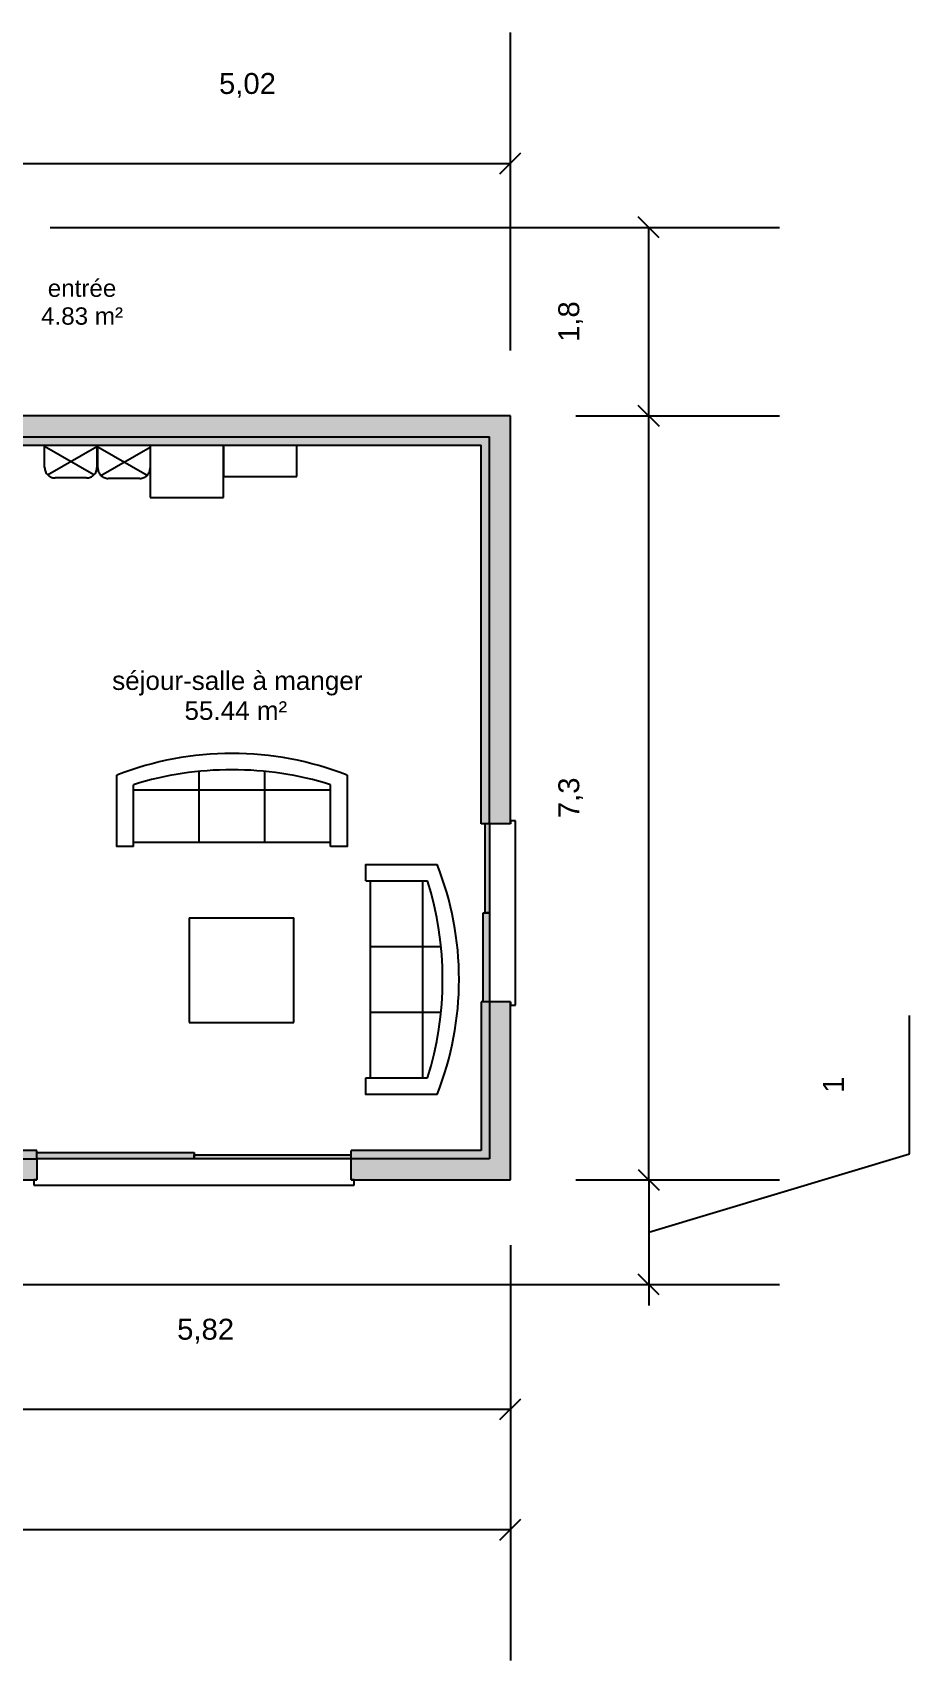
# Model space of a CAD drawing. Header units: millimetres. Extents: x 2748.1 to 2767.3, y 1296.2 to 1311.7.
# Drawn here: x 2758.97 to 2767.34, y 1296.17 to 1311.73 of the extents above; entities that cross this region are included whole.
import ezdxf

# ---------------------------------------------------------------- set-up
doc = ezdxf.new("R2010")
doc.units = ezdxf.units.MM
doc.linetypes.add('ACAD_ISO03W100', pattern=[30, 12, -18])
for name, color, linetype in [('Cotations', 215, 'Continuous'), ('Fenêtres', 140, 'Continuous'), ('Immobiliers', 11, 'Continuous'), ('Murs', 7, 'Continuous')]:
    doc.layers.add(name, color=color, linetype=linetype)
doc.styles.get("Standard").update_dxf_attribs({"font": 'arial.ttf'})
doc.dimstyles.new('Annotative', dxfattribs={"dimscale": 0, "dimtxt": 0.2, "dimasz": 0.2, "dimexe": 1.25, "dimexo": 0.625, "dimtad": 1, "dimtxsty": 'Standard', "dimblk": 'OBLIQUE', "dimcen": 0.2, "dimadec": 0, "dimazin": 0, "dimtfac": 1, "dimtmove": 0, "dimatfit": 3, "dimldrblk": 'OBLIQUE', "dimfxl": 1, "dimarcsym": 0})

# ---------------------------------------------------------------- blocks, each defined once
blk = doc.blocks.new('Sofa - Roundback 7 ft.')
at = {"linetype": 'Continuous'}
for p, q in [((-36.000027, -34), (-36.000027, -11.4696)), ((-12.00002, -32.4421), (-12.00003, -6.5971)), ((11.99997, -32.4421), (11.99998, -6.5971)), ((35.99998, -34), (35.99998, -11.4696)), ((-35.999844, -13.3819), (35.9998, -13.3819)), ((-36.000027, -32.4421), (35.99998, -32.4421))]:
    blk.add_line(p, q, dxfattribs=at)
for points in [[(-36.000027, -34), (-42.000027, -34), (-42.000027, -8)], [(41.99998, -8), (41.99998, -34), (35.99998, -34)]]:
    blk.add_lwpolyline(points, dxfattribs=at)
for centre, radius, start, end in [((0, -114.25), 114.25, 68.43141, 111.5686), ((-0.00001, -127.1968), 121.1968, 72.72033, 107.2797)]:
    blk.add_arc(centre, radius, start, end, dxfattribs=at)
blk = doc.blocks.new('_Oblique')
at = {"color": 0, "linetype": 'ByBlock', "lineweight": -2}
blk.add_line((-0.5, -0.5), (0.5, 0.5), dxfattribs=at)
blk = doc.blocks.new('*D11')
at = {"layer": 'Cotations', "color": 0, "lineweight": -2, "transparency": 16777216}
for p, q in [((2758.512, 1310.491), (2758.512, 1311.728)), ((2763.532, 1308.691), (2763.532, 1311.728)), ((2758.512, 1310.478), (2763.532, 1310.478))]:
    blk.add_line(p, q, dxfattribs=at)
at = {"layer": 'Defpoints', "color": 0, "transparency": 16777216}
for p in [(2763.532, 1310.478), (2758.512, 1309.866), (2763.532, 1308.066)]:
    blk.add_point(p, dxfattribs=at)
at = {"layer": 'Cotations', "color": 0, "lineweight": -2, "transparency": 16777216, "xscale": 0.2, "yscale": 0.2, "zscale": 0.2, "rotation": 180}
blk.add_blockref('_Oblique', (2758.512, 1310.478), dxfattribs=at)
at = {"layer": 'Cotations', "color": 0, "lineweight": -2, "transparency": 16777216, "xscale": 0.2, "yscale": 0.2, "zscale": 0.2}
blk.add_blockref('_Oblique', (2763.532, 1310.478), dxfattribs=at)
at = {"layer": 'Cotations', "color": 0, "transparency": 16777216, "insert": (2761.022, 1311.223), "char_height": 0.2, "attachment_point": 5}
blk.add_mtext('5,02', dxfattribs=at)
blk = doc.blocks.new('*D12')
at = {"layer": 'Cotations', "color": 0, "lineweight": -2, "transparency": 16777216}
for p, q in [((2764.157, 1308.066), (2766.103, 1308.066)), ((2764.853, 1300.766), (2764.853, 1308.066)), ((2764.157, 1300.766), (2766.103, 1300.766))]:
    blk.add_line(p, q, dxfattribs=at)
at = {"layer": 'Defpoints', "color": 0, "transparency": 16777216}
for p in [(2763.532, 1308.066), (2764.853, 1308.066), (2763.532, 1300.766)]:
    blk.add_point(p, dxfattribs=at)
at = {"layer": 'Cotations', "color": 0, "lineweight": -2, "transparency": 16777216, "xscale": 0.2, "yscale": 0.2, "zscale": 0.2}
for p, rotation in [((2764.853, 1308.066), 90), ((2764.853, 1300.766), 270)]:
    blk.add_blockref('_Oblique', p, dxfattribs=dict(at, rotation=rotation))
at = {"layer": 'Cotations', "color": 0, "transparency": 16777216, "insert": (2764.108, 1304.416), "char_height": 0.2, "attachment_point": 5, "rotation": 90}
blk.add_mtext('7,3', dxfattribs=at)
blk = doc.blocks.new('*D13')
at = {"layer": 'Cotations', "color": 0, "lineweight": -2, "transparency": 16777216}
for p, q in [((2759.137, 1309.866), (2766.103, 1309.866)), ((2764.853, 1308.066), (2764.853, 1309.866)), ((2764.157, 1308.066), (2766.103, 1308.066))]:
    blk.add_line(p, q, dxfattribs=at)
at = {"layer": 'Defpoints', "color": 0, "transparency": 16777216}
for p in [(2758.512, 1309.866), (2764.853, 1309.866), (2763.532, 1308.066)]:
    blk.add_point(p, dxfattribs=at)
at = {"layer": 'Cotations', "color": 0, "lineweight": -2, "transparency": 16777216, "xscale": 0.2, "yscale": 0.2, "zscale": 0.2}
for p, rotation in [((2764.853, 1309.866), 90), ((2764.853, 1308.066), 270)]:
    blk.add_blockref('_Oblique', p, dxfattribs=dict(at, rotation=rotation))
at = {"layer": 'Cotations', "color": 0, "transparency": 16777216, "insert": (2764.108, 1308.966), "char_height": 0.2, "attachment_point": 5, "rotation": 90}
blk.add_mtext('1,8', dxfattribs=at)
blk = doc.blocks.new('*D14')
at = {"layer": 'Cotations', "color": 0, "lineweight": -2, "transparency": 16777216}
for p, q in [((2767.342, 1301.013), (2767.342, 1302.336)), ((2764.853, 1300.266), (2767.342, 1301.013)), ((2764.853, 1300.766), (2764.853, 1300.966)), ((2764.157, 1300.766), (2766.103, 1300.766)), ((2764.853, 1300.766), (2764.853, 1299.766)), ((2764.853, 1300.766), (2764.853, 1299.766)), ((2758.337, 1299.766), (2766.103, 1299.766)), ((2764.853, 1299.766), (2764.853, 1299.566))]:
    blk.add_line(p, q, dxfattribs=at)
at = {"layer": 'Defpoints', "color": 0, "transparency": 16777216}
for p in [(2763.532, 1300.766), (2757.712, 1299.766), (2764.853, 1299.766)]:
    blk.add_point(p, dxfattribs=at)
at = {"layer": 'Cotations', "color": 0, "lineweight": -2, "transparency": 16777216, "xscale": 0.2, "yscale": 0.2, "zscale": 0.2}
for p, rotation in [((2764.853, 1300.766), 270), ((2764.853, 1299.766), 90)]:
    blk.add_blockref('_Oblique', p, dxfattribs=dict(at, rotation=rotation))
at = {"layer": 'Cotations', "color": 0, "transparency": 16777216, "insert": (2766.616, 1301.675), "char_height": 0.2, "attachment_point": 5, "rotation": 90}
blk.add_mtext('1', dxfattribs=at)
blk = doc.blocks.new('*D16')
at = {"layer": 'Cotations', "color": 0, "lineweight": -2, "transparency": 16777216}
for p, q in [((2763.532, 1300.141), (2763.532, 1297.325)), ((2757.712, 1299.141), (2757.712, 1297.325)), ((2757.712, 1298.575), (2763.532, 1298.575))]:
    blk.add_line(p, q, dxfattribs=at)
at = {"layer": 'Defpoints', "color": 0, "transparency": 16777216}
for p in [(2763.532, 1300.766), (2757.712, 1299.766), (2763.532, 1298.575)]:
    blk.add_point(p, dxfattribs=at)
at = {"layer": 'Cotations', "color": 0, "lineweight": -2, "transparency": 16777216, "xscale": 0.2, "yscale": 0.2, "zscale": 0.2, "rotation": 180}
blk.add_blockref('_Oblique', (2757.712, 1298.575), dxfattribs=at)
at = {"layer": 'Cotations', "color": 0, "lineweight": -2, "transparency": 16777216, "xscale": 0.2, "yscale": 0.2, "zscale": 0.2}
blk.add_blockref('_Oblique', (2763.532, 1298.575), dxfattribs=at)
at = {"layer": 'Cotations', "color": 0, "transparency": 16777216, "insert": (2760.622, 1299.32), "char_height": 0.2, "attachment_point": 5}
blk.add_mtext('5,82', dxfattribs=at)
blk = doc.blocks.new('*D17')
at = {"layer": 'Cotations', "color": 0, "lineweight": -2, "transparency": 16777216}
for p, q in [((2763.532, 1300.141), (2763.532, 1296.174)), ((2749.832, 1299.141), (2749.832, 1296.174)), ((2749.832, 1297.424), (2763.532, 1297.424))]:
    blk.add_line(p, q, dxfattribs=at)
at = {"layer": 'Defpoints', "color": 0, "transparency": 16777216}
for p in [(2763.532, 1300.766), (2749.832, 1299.766), (2763.532, 1297.424)]:
    blk.add_point(p, dxfattribs=at)
at = {"layer": 'Cotations', "color": 0, "lineweight": -2, "transparency": 16777216, "xscale": 0.2, "yscale": 0.2, "zscale": 0.2, "rotation": 180}
blk.add_blockref('_Oblique', (2749.832, 1297.424), dxfattribs=at)
at = {"layer": 'Cotations', "color": 0, "lineweight": -2, "transparency": 16777216, "xscale": 0.2, "yscale": 0.2, "zscale": 0.2}
blk.add_blockref('_Oblique', (2763.532, 1297.424), dxfattribs=at)
at = {"layer": 'Cotations', "color": 0, "transparency": 16777216, "insert": (2756.682, 1298.169), "char_height": 0.2, "attachment_point": 5}
blk.add_mtext('13,7', dxfattribs=at)

msp = doc.modelspace()

# ---------------------------------------------------------------- hatches: boundary and pattern name
at = {"true_color": 0x000000}
h = msp.add_hatch(color=18, dxfattribs=at)
h.dxf.hatch_style = 1
h.paths.add_polyline_path([(2750.032, 1307.866), (2753.312, 1307.866), (2753.604, 1307.866), (2753.604, 1308.066), (2749.832, 1308.066), (2749.832, 1306.566), (2750.032, 1306.566)])
h.paths.add_polyline_path([(2750.032, 1305.566), (2749.832, 1305.566), (2749.832, 1303.566), (2750.032, 1303.566)])
h.paths.add_polyline_path([(2750.032, 1301.366), (2749.832, 1301.366), (2749.832, 1301.336), (2749.832, 1300.066), (2749.832, 1299.766), (2751.432, 1299.766), (2751.432, 1299.966), (2750.032, 1299.966)])
h.paths.add_polyline_path([(2754.832, 1299.966), (2753.132, 1299.966), (2753.132, 1299.766), (2753.162, 1299.766), (2754.832, 1299.766)])
h.paths.add_polyline_path([(2757.712, 1300.766), (2759.012, 1300.766), (2759.012, 1300.966), (2757.512, 1300.966), (2757.512, 1299.966), (2756.532, 1299.966), (2756.532, 1299.766), (2757.712, 1299.766)])
h.paths.add_polyline_path([(2763.532, 1302.466), (2763.332, 1302.466), (2763.332, 1300.966), (2762.012, 1300.966), (2762.012, 1300.766), (2762.042, 1300.766), (2763.532, 1300.766)])
h.paths.add_polyline_path([(2763.532, 1308.066), (2758.512, 1308.066), (2758.312, 1308.066), (2757.712, 1308.066), (2757.712, 1307.866), (2757.712, 1306.166), (2757.912, 1306.166), (2757.912, 1307.866), (2763.332, 1307.866), (2763.332, 1304.166), (2763.532, 1304.166), (2763.532, 1304.196)])
h.paths.add_polyline_path([(2758.512, 1309.213), (2758.312, 1309.213), (2758.312, 1308.066), (2758.512, 1308.066)])
h.paths.add_polyline_path([(2758.512, 1309.866), (2756.212, 1309.866), (2756.212, 1309.666), (2758.312, 1309.666), (2758.312, 1309.213), (2758.512, 1309.213)])
h.paths.add_polyline_path([(2755.412, 1309.866), (2755.382, 1309.866), (2754.072, 1309.866), (2754.072, 1309.666), (2755.112, 1309.666), (2755.112, 1309.586), (2755.212, 1309.586), (2755.212, 1309.666), (2755.412, 1309.666)])
h.paths.add_polyline_path([(2755.212, 1308.066), (2754.612, 1308.066), (2754.612, 1307.866), (2755.212, 1307.866)])
h.paths.add_polyline_path([(2753.812, 1308.066), (2753.782, 1308.066), (2753.604, 1308.066), (2753.604, 1307.866), (2753.812, 1307.866)])
at = {"true_color": 0x939598}
h = msp.add_hatch(color=252, dxfattribs=at)
h.dxf.hatch_style = 1
h.paths.add_polyline_path([(2759.012, 1301.026), (2759.012, 1301.046), (2757.712, 1301.046), (2757.712, 1300.966), (2759.012, 1300.966)])
h.paths.add_polyline_path([(2757.712, 1301.046), (2757.432, 1301.046), (2757.432, 1300.046), (2756.532, 1300.046), (2756.532, 1299.966), (2757.512, 1299.966), (2757.512, 1300.966), (2757.712, 1300.966)])
h.paths.add_polyline_path([(2763.332, 1302.466), (2763.272, 1302.466), (2763.252, 1302.466), (2763.252, 1301.046), (2762.012, 1301.046), (2762.012, 1300.966), (2763.332, 1300.966)])
h.paths.add_polyline_path([(2763.332, 1307.866), (2757.912, 1307.866), (2757.912, 1307.786), (2760.093, 1307.786), (2763.252, 1307.786), (2763.252, 1304.166), (2763.332, 1304.166)])
at = {"true_color": 0x000000}
h = msp.add_hatch(color=18, dxfattribs=at)
h.dxf.hatch_style = 1
h.paths.add_polyline_path([(2750.082, 1306.566), (2750.032, 1306.566), (2750.032, 1305.566), (2750.082, 1305.566)])
h.paths.add_polyline_path([(2750.092, 1303.566), (2750.032, 1303.566), (2750.032, 1303.019), (2750.092, 1303.019)])
h.paths.add_polyline_path([(2750.092, 1303.019), (2750.032, 1303.019), (2750.032, 1302.466), (2750.072, 1302.466), (2750.092, 1302.466)])
h.paths.add_polyline_path([(2750.072, 1302.466), (2750.032, 1302.466), (2750.032, 1301.366), (2750.072, 1301.366)])
h.paths.add_polyline_path([(2752.282, 1300.026), (2751.432, 1300.026), (2751.432, 1299.966), (2752.282, 1299.966)])
h.paths.add_polyline_path([(2753.132, 1300.006), (2752.282, 1300.006), (2752.282, 1299.966), (2753.132, 1299.966)])
h.paths.add_polyline_path([(2755.682, 1300.026), (2754.832, 1300.026), (2754.832, 1299.966), (2755.682, 1299.966)])
h.paths.add_polyline_path([(2756.532, 1300.006), (2755.682, 1300.006), (2755.682, 1299.966), (2756.532, 1299.966)])
h.paths.add_polyline_path([(2760.512, 1301.006), (2760.512, 1301.026), (2759.012, 1301.026), (2759.012, 1300.966), (2760.512, 1300.966)])
h.paths.add_polyline_path([(2762.012, 1301.006), (2760.512, 1301.006), (2760.512, 1300.966), (2762.012, 1300.966)])
h.paths.add_polyline_path([(2763.332, 1304.166), (2763.292, 1304.166), (2763.292, 1303.316), (2763.332, 1303.316)])
h.paths.add_polyline_path([(2763.332, 1303.316), (2763.292, 1303.316), (2763.272, 1303.316), (2763.272, 1302.466), (2763.332, 1302.466)])
h = msp.add_hatch(color=18, dxfattribs=at)
h.dxf.hatch_style = 1
h.paths.add_polyline_path([(2763.332, 1304.166), (2763.292, 1304.166), (2763.292, 1303.316), (2763.332, 1303.316)])
h.paths.add_polyline_path([(2763.332, 1303.316), (2763.292, 1303.316), (2763.272, 1303.316), (2763.272, 1302.466), (2763.332, 1302.466)])
h = msp.add_hatch(color=18, dxfattribs=at)
h.dxf.hatch_style = 1
h.paths.add_polyline_path([(2763.332, 1304.166), (2763.292, 1304.166), (2763.292, 1303.316), (2763.332, 1303.316)])
h.paths.add_polyline_path([(2763.332, 1303.316), (2763.292, 1303.316), (2763.272, 1303.316), (2763.272, 1302.466), (2763.332, 1302.466)])
h = msp.add_hatch(color=18, dxfattribs=at)
h.dxf.hatch_style = 1
h.paths.add_polyline_path([(2760.512, 1301.006), (2760.512, 1301.026), (2759.012, 1301.026), (2759.012, 1300.966), (2760.512, 1300.966)])
h.paths.add_polyline_path([(2762.012, 1301.006), (2760.512, 1301.006), (2760.512, 1300.966), (2762.012, 1300.966)])

# ---------------------------------------------------------------- linework, layer by layer
at = {"layer": 'Fenêtres', "linetype": 'ACAD_ISO03W100'}
for p, q in [((2763.292, 1303.316), (2763.292, 1304.166)), ((2763.332, 1304.166), (2763.332, 1302.466)), ((2763.582, 1304.196), (2763.532, 1304.196)), ((2763.582, 1302.436), (2763.582, 1304.196)), ((2763.272, 1302.466), (2763.272, 1303.316)), ((2763.272, 1303.316), (2763.332, 1303.316)), ((2763.332, 1303.316), (2763.292, 1303.316)), ((2763.532, 1302.436), (2763.582, 1302.436)), ((2759.012, 1301.026), (2760.512, 1301.026)), ((2760.512, 1300.966), (2759.012, 1300.966)), ((2760.512, 1301.026), (2760.512, 1300.966)), ((2760.512, 1300.966), (2760.512, 1301.006)), ((2760.512, 1301.006), (2762.012, 1301.006)), ((2762.012, 1300.966), (2760.512, 1300.966)), ((2758.982, 1300.766), (2758.982, 1300.716)), ((2758.982, 1300.716), (2762.042, 1300.716)), ((2762.042, 1300.716), (2762.042, 1300.766))]:
    msp.add_line(p, q, dxfattribs=at)
at = {"layer": 'Immobiliers', "linetype": 'ACAD_ISO03W100'}
for p, q in [((2757.912, 1307.786), (2760.093, 1307.786)), ((2759.085, 1307.572), (2759.085, 1307.772)), ((2759.555, 1307.501), (2759.085, 1307.772)), ((2759.114, 1307.501), (2759.585, 1307.772)), ((2759.585, 1307.772), (2759.585, 1307.572)), ((2759.593, 1307.568), (2759.593, 1307.768)), ((2760.064, 1307.497), (2759.593, 1307.768)), ((2759.622, 1307.497), (2760.093, 1307.768)), ((2760.093, 1307.786), (2760.093, 1307.286)), ((2760.093, 1307.768), (2760.093, 1307.568)), ((2760.793, 1307.286), (2760.793, 1307.786)), ((2760.793, 1307.786), (2760.793, 1307.486)), ((2761.493, 1307.486), (2761.493, 1307.786)), ((2760.793, 1307.486), (2761.493, 1307.486)), ((2759.485, 1307.472), (2759.185, 1307.472)), ((2759.993, 1307.468), (2759.693, 1307.468)), ((2760.093, 1307.286), (2760.793, 1307.286)), ((2760.465, 1303.268), (2760.465, 1302.268)), ((2760.465, 1303.268), (2761.465, 1303.268)), ((2761.465, 1302.268), (2761.465, 1303.268)), ((2760.465, 1302.268), (2761.465, 1302.268))]:
    msp.add_line(p, q, dxfattribs=at)
for centre, start, end in [((2759.185, 1307.572), 180, 270), ((2759.485, 1307.572), 270, 0), ((2759.693, 1307.568), 180, 270), ((2759.993, 1307.568), 270, 360)]:
    msp.add_arc(centre, 0.1, start, end, dxfattribs=at)
at = {"layer": 'Murs'}
for p, q in [((2763.532, 1308.066), (2758.512, 1308.066)), ((2757.512, 1300.966), (2759.012, 1300.966)), ((2759.012, 1300.966), (2759.012, 1300.766)), ((2762.012, 1300.766), (2762.012, 1300.966))]:
    msp.add_line(p, q, dxfattribs=at)
at = {"layer": 'Murs', "linetype": 'ACAD_ISO03W100'}
for p, q in [((2763.532, 1304.166), (2763.532, 1308.066)), ((2757.912, 1307.866), (2763.332, 1307.866)), ((2763.332, 1304.166), (2763.332, 1307.866)), ((2757.912, 1307.786), (2763.252, 1307.786)), ((2763.252, 1304.166), (2763.252, 1307.786)), ((2763.332, 1304.166), (2763.252, 1304.166)), ((2763.532, 1304.166), (2763.332, 1304.166)), ((2763.532, 1304.166), (2763.332, 1304.166)), ((2763.532, 1304.196), (2763.532, 1304.166)), ((2763.332, 1302.466), (2763.252, 1302.466)), ((2763.252, 1302.466), (2763.252, 1301.046)), ((2763.332, 1302.466), (2763.272, 1302.466)), ((2763.532, 1302.466), (2763.332, 1302.466)), ((2763.332, 1302.466), (2763.332, 1300.966)), ((2763.532, 1300.766), (2763.532, 1302.466)), ((2763.532, 1302.466), (2763.532, 1302.436)), ((2759.012, 1301.046), (2757.432, 1301.046)), ((2759.012, 1300.966), (2759.012, 1301.046)), ((2759.012, 1300.966), (2759.012, 1301.026)), ((2762.012, 1300.966), (2762.012, 1301.046)), ((2763.252, 1301.046), (2762.012, 1301.046)), ((2763.332, 1300.966), (2762.012, 1300.966)), ((2762.012, 1300.766), (2762.012, 1300.966)), ((2757.712, 1300.766), (2759.012, 1300.766)), ((2759.012, 1300.766), (2758.982, 1300.766)), ((2762.012, 1300.766), (2763.532, 1300.766)), ((2762.042, 1300.766), (2762.012, 1300.766))]:
    msp.add_line(p, q, dxfattribs=at)

# ---------------------------------------------------------------- block references
at = {"layer": 'Immobiliers', "linetype": 'ACAD_ISO03W100', "xscale": 0.02614485981976015, "yscale": 0.02614485981976015, "zscale": 0.02614485981976015}
msp.add_blockref('Sofa - Roundback 7 ft.', (2760.874, 1304.841), dxfattribs=at)
at = {"layer": 'Immobiliers', "linetype": 'ACAD_ISO03W100', "xscale": 0.02614485981976015, "yscale": 0.02614485981976015, "zscale": 0.02614485981976015, "rotation": 270}
msp.add_blockref('Sofa - Roundback 7 ft.', (2763.042, 1302.681), dxfattribs=at)

# ---------------------------------------------------------------- texts
for s, height, p in [(' entrée', 0.1652, (2759.051, 1309.203)), ('4.83 m²', 0.1652, (2759.051, 1308.937)), ('séjour-salle à manger', 0.17791, (2759.73, 1305.447)), ('          55.44 m²', 0.17791, (2759.73, 1305.161))]:
    msp.add_text(s, height=height).set_placement(p)

# ---------------------------------------------------------------- dimensions: what is measured, and where the dimension line sits
at = {"layer": 'Cotations'}
for base, p1, p2, picture, middle in [((2763.532, 1310.478), (2758.512, 1309.866), (2763.532, 1308.066), '*D11', (2761.022, 1311.223)), ((2763.532, 1297.424), (2749.832, 1299.766), (2763.532, 1300.766), '*D17', (2756.682, 1298.169)), ((2763.532, 1298.575), (2757.712, 1299.766), (2763.532, 1300.766), '*D16', (2760.622, 1299.32))]:
    dim = msp.add_linear_dim(base=base, p1=p1, p2=p2, dimstyle='Annotative', dxfattribs=at)
    dim.commit()
    dim.dimension.update_dxf_attribs({"geometry": picture, "text_midpoint": middle})
for base, p1, p2, picture, middle in [((2764.853, 1309.866), (2763.532, 1308.066), (2758.512, 1309.866), '*D13', (2764.108, 1308.966)), ((2764.853, 1308.066), (2763.532, 1300.766), (2763.532, 1308.066), '*D12', (2764.108, 1304.416)), ((2764.853, 1299.766), (2763.532, 1300.766), (2757.712, 1299.766), '*D14', (2766.616, 1301.638))]:
    dim = msp.add_linear_dim(base=base, p1=p1, p2=p2, angle=90, dimstyle='Annotative', dxfattribs=at)
    dim.commit()
    dim.dimension.update_dxf_attribs({"geometry": picture, "text_midpoint": middle})

doc.saveas('drawing.dxf')
